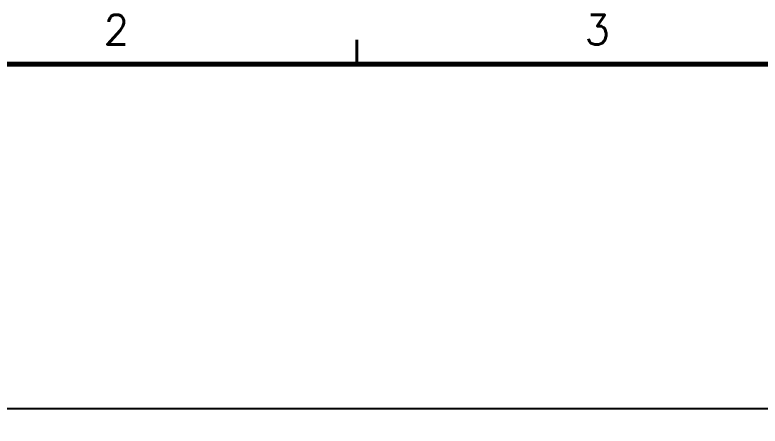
# Model space of a CAD drawing. Extents: x 295 to 953, y 10 to 290.
# Drawn here: x 554.8 to 630.4, y 248.3 to 290 of the extents above; entities that cross this region are included whole.
import ezdxf
from ezdxf.enums import TextEntityAlignment as Align

# ---------------------------------------------------------------- set-up
doc = ezdxf.new("R2010")
doc.units = 0
doc.header["$LTSCALE"] = 5
doc.header["$MEASUREMENT"] = 0
doc.layers.get('0').update_dxf_attribs({"linetype": 'CONTINUOUS', "lineweight": 25})
doc.layers.add('문자', color=4, linetype='CONTINUOUS')
doc.layers.add('테두리', color=3, linetype='CONTINUOUS')
doc.styles.get("Standard").update_dxf_attribs({"font": 'simplex.shx'})

# ---------------------------------------------------------------- blocks, each defined once
blk = doc.blocks.new('C')
at = {"layer": '테두리'}
for points, const_width in [([(112.5, 287.5), (112.5, 285)], 0.3), ([(15, 285), (15, 15), (405, 15), (405, 285), (15, 285)], 0.5)]:
    blk.add_lwpolyline(points, dxfattribs=dict(at, const_width=const_width))
at = {"layer": '문자'}
for s, p in [('2', (88.125, 288.5)), ('3', (136.875, 288.5))]:
    blk.add_text(s, height=3, dxfattribs=at).set_placement(p, align=Align.MIDDLE)

msp = doc.modelspace()

# ---------------------------------------------------------------- linework, layer by layer
msp.add_line((863.527, 250.004), (510.427, 250.004))
msp.add_line((863.527, 250.004), (510.427, 250.004))

# ---------------------------------------------------------------- block references
msp.add_blockref('C', (476.978, 0))

doc.saveas('drawing.dxf')
